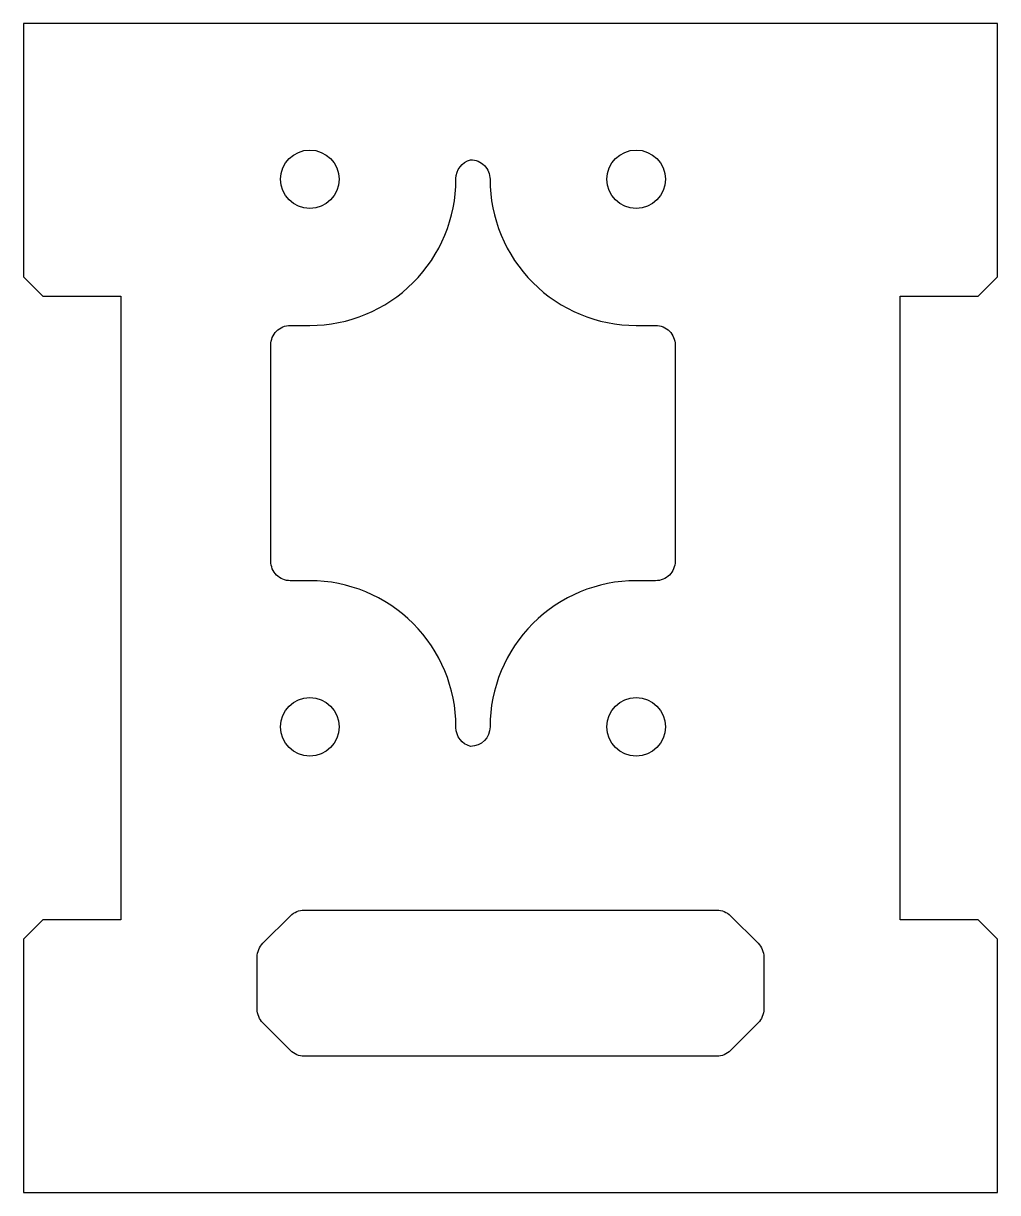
# Model space of a CAD drawing. Header units: millimetres. Extents: x -50 to 0, y -60 to 0.
import ezdxf

# ---------------------------------------------------------------- set-up
doc = ezdxf.new("R2010")
doc.units = ezdxf.units.MM
doc.layers.get('0').update_dxf_attribs({"linetype": 'CONTINUOUS'})

msp = doc.modelspace()

# ---------------------------------------------------------------- linework, layer by layer
msp.add_lwpolyline([(0, -47), (-1, -46), (-5, -46), (-5, -14), (-1, -14), (0, -13), (0, 0), (-50, 0), (-50, -13), (-49, -14), (-45, -14), (-45, -46), (-49, -46), (-50, -47), (-50, -60), (0, -60)], close=True)
for points in [[(-27.8, -36.132), (-27.8, -36.1, 0.414214), (-35.3, -28.6), (-36.3, -28.6, -0.414214), (-37.3, -27.6), (-37.3, -16.5, -0.414214), (-36.3, -15.5), (-35.3, -15.5, 0.414214), (-27.8, -8), (-27.8, -7.968, -0.341999), (-27.05, -7, -0.414214), (-26.05, -8, 0.414214), (-18.55, -15.5), (-17.55, -15.5, -0.414214), (-16.55, -16.5), (-16.55, -27.6, -0.414214), (-17.55, -28.6), (-18.55, -28.6, 0.414214), (-26.05, -36.1, -0.414213), (-27.05, -37.1, -0.341999)], [(-35.586, -45.5), (-14.414, -45.5, -0.198912), (-13.707, -45.793), (-12.293, -47.207, -0.198912), (-12, -47.914), (-12, -50.586, -0.198912), (-12.293, -51.293), (-13.707, -52.707, -0.198912), (-14.414, -53), (-35.586, -53, -0.198912), (-36.293, -52.707), (-37.707, -51.293, -0.198912), (-38, -50.586), (-38, -47.914, -0.198912), (-37.707, -47.207), (-36.293, -45.793, -0.198912)]]:
    msp.add_lwpolyline(points, format="xyb", close=True)
for centre in [(-35.3, -8), (-18.55, -8), (-35.3, -36.1), (-18.55, -36.1)]:
    msp.add_circle(centre, 1.5)

doc.saveas('drawing.dxf')
